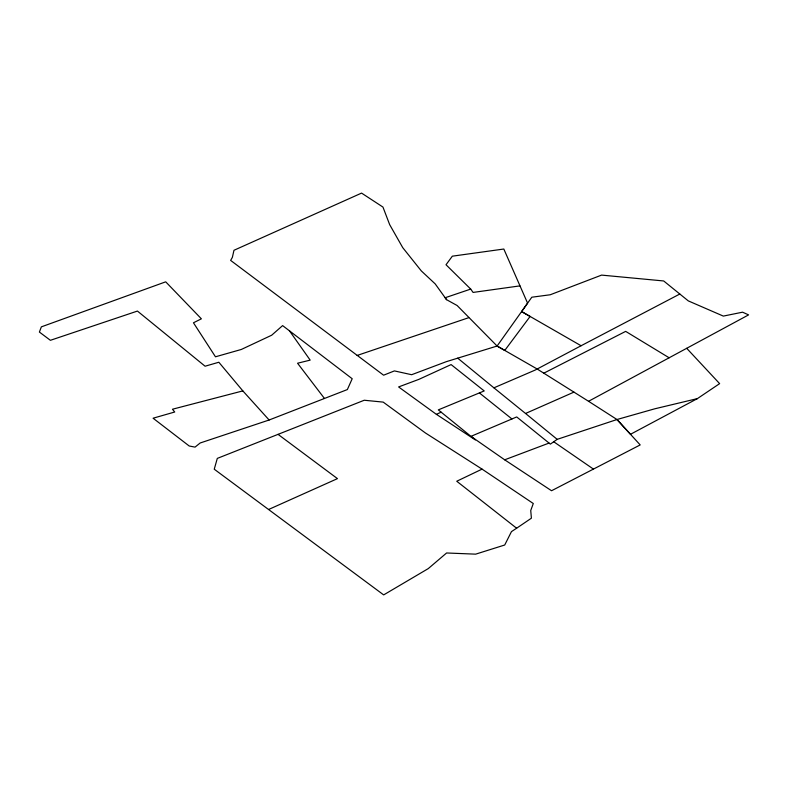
<?xml version="1.0" encoding="UTF-8"?>
<svg xmlns="http://www.w3.org/2000/svg" width="788" height="788" viewBox="0 0 788 788"><rect width="100%" height="100%" fill="white"/><g stroke="black" fill="none" stroke-linecap="round" stroke-linejoin="round"><path stroke-width="1.18" d="M679.817 294.022L581.091 345.745L521.607 311.565L531.811 297.214L550.251 294.761L601.589 275.101L663.693 280.961L688.308 300.898L723.325 316.096L742.562 312.186L748.6 314.885L588.557 401.289L537.071 368.951L497.1 346.031L457.129 305.517L446.55 299.676L435.203 283.907L421.324 270.924L402.747 247.659L389.656 224.619L382.958 207.077L361.564 193.099L233.977 250.279L232.371 257.351L230.638 260.404L383.598 375.196L394.404 370.912L411.641 374.714L446.274 361.682L497.1 346.031L527.586 303.153L503.818 249.028L452.332 256.179L446.018 264.748L470.712 289.088L473.076 292.427L519.903 285.886M686.712 348.316L719.631 383.628L697.4 398.61L654.69 408.824L616.984 419.521L557.195 439.349L550.359 444.117L516.701 416.941L470.958 436.355L504.675 459.808L551.551 490.737L640.191 444.924L616.984 419.521L588.557 401.289M516.623 528.216L531.398 518.189L530.738 510.506L533.289 503.512L482.069 469.126L425.402 432.957L383.195 402.107L364.243 400.245L217.301 458.399L214.247 469.205L383.667 594.901L428.268 568.601L446.599 552.979L475.656 554.151L504.714 545.01L511.461 531.624L516.623 528.216L456.744 481.241L482.069 469.126M697.4 398.61L630.479 434.296L616.984 419.521M581.091 345.745L535.101 370.104L493.909 387.834L457.72 358.156M543.809 373.187L625.672 331.374L669.15 357.791M436.385 414.33L475.381 439.94L438.315 409.878L484.216 390.937L451.12 364.588L418.911 379.353L398.6 386.938L436.385 414.33L441.142 412.173M268.678 509.462L337.461 478.631L278.056 434.365M493.909 387.834L525.547 413.473L573.95 392.119M269.122 420.004L347.36 389.558L352.197 378.742L282.616 325.602L271.683 335.215L241.305 349.468L215.469 356.797L193.454 322.784L201.383 318.825L165.707 281.828L41.35 326.862L39.4 332.063L50.393 340.308L137.437 311.063L205.087 366.213L218.837 362.244L242.842 390.897L269.122 420.004L200.162 442.994L195.05 447.111L189.219 446.008L153.079 418.211L174.729 412.006L172.454 409.238L242.842 390.897M504.675 459.808L549.059 443.073M470.712 289.088L445.161 297.736L446.55 299.676M357.122 355.457L468.683 317.702M497.1 346.031L504.773 350.424L530.117 316.451L521.607 311.565M553.728 441.763L593.433 469.087M479.399 392.926L511.934 418.96M525.547 413.473L557.195 439.349M324.331 398.304L297.559 363.229L310.176 360.126L289.413 330.733"/></g></svg>
